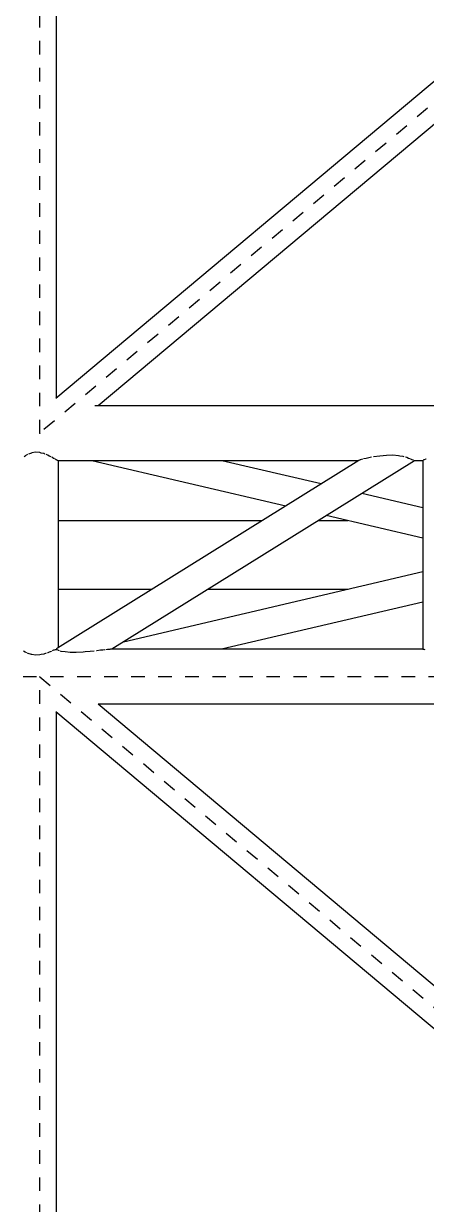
# Model space of a CAD drawing. Header units: millimetres. Extents: x 149919 to 150445, y 136651 to 136866.
# Drawn here: x 150242.66 to 150245.64, y 136786.58 to 136795.3 of the extents above; entities that cross this region are included whole.
import ezdxf

# ---------------------------------------------------------------- set-up
doc = ezdxf.new("R2010")
doc.units = ezdxf.units.MM
doc.header["$LTSCALE"] = 0.25
doc.linetypes.add('CENTER', pattern=[50.8, 31.75, -6.35, 6.35, -6.35])
doc.linetypes.add('XKITLINE00', pattern=[0])

# ---------------------------------------------------------------- blocks, each defined once
blk = doc.blocks.new('çatıı')
at = {"color": 8, "linetype": 'CENTER'}
for p, q in [((11840, 15650.27), (10096.38, 14190.28)), ((10096.38, 14190.27), (10096.38, 15650.27)), ((10454.1, 14010.27), (9008.64, 14010.27)), ((10096.38, 14010.27), (11840, 12550.27)), ((10096.38, 12550.27), (10096.38, 14010.27))]:
    blk.add_line(p, q, dxfattribs=at)
at = {"color": 8, "linetype": 'XKITLINE00'}
for p, q in [((10108.56, 15624.19), (10108.56, 14216.36)), ((10949.21, 14920.27), (10108.22, 14216.08)), ((10968.19, 14904.39), (10139.6, 14210.57)), ((10454.1, 14210.57), (10137.23, 14210.57)), ((10087.36, 14174.52), (10085.71, 14173.5)), ((10090.28, 14175.65), (10088.03, 14174.89)), ((10090.46, 14175.74), (10090.28, 14175.65)), ((10093.35, 14176.24), (10090.46, 14175.74)), ((10096.38, 14176.02), (10093.35, 14176.24)), ((10097.58, 14175.65), (10096.38, 14176.02)), ((10099.42, 14175.24), (10097.58, 14175.65)), ((10100.28, 14174.89), (10099.42, 14175.24)), ((10102.3, 14174.08), (10101.2, 14174.52)), ((10103.38, 14173.42), (10102.3, 14174.08)), ((10085.63, 14173.42), (10084.84, 14172.83)), ((10085.71, 14173.5), (10085.63, 14173.42)), ((10104.75, 14172.83), (10103.38, 14173.42)), ((10106.62, 14171.69), (10105.25, 14172.55)), ((10107.05, 14171.52), (10106.62, 14171.69)), ((10107.43, 14171.3), (10107.05, 14171.52)), ((10108.68, 14170.56), (10107.76, 14171.11)), ((10108.68, 14170.56), (10108.71, 14170.53)), ((10109.11, 14170.34), (10108.71, 14170.53)), ((10109.69, 14170.07), (10109.3, 14170.25)), ((10332.43, 14170.1), (10109.62, 14031.37)), ((10109.69, 14170.07), (10109.76, 14169.98)), ((10109.89, 14170), (10109.76, 14169.98)), ((10332.22, 14169.97), (10109.92, 14169.97)), ((10110.03, 14169.97), (10110.03, 14031.63)), ((10278.35, 14136.43), (10135.06, 14169.97)), ((10373.54, 14169.99), (10149.63, 14030.57)), ((10304.6, 14152.78), (10231.13, 14169.97)), ((10332.72, 14170.25), (10332.43, 14170.1)), ((10333.18, 14170.48), (10332.91, 14170.34)), ((10333.43, 14170.53), (10333.18, 14170.48)), ((10335.23, 14171.11), (10333.43, 14170.53)), ((10337.91, 14171.69), (10336.02, 14171.3)), ((10338.84, 14171.95), (10337.91, 14171.69)), ((10341.89, 14172.55), (10338.84, 14171.95)), ((10347.91, 14173.42), (10343.4, 14172.83)), ((10352.95, 14173.92), (10347.91, 14173.42)), ((10357.62, 14173.99), (10352.95, 14173.92)), ((10361.7, 14173.64), (10357.62, 14173.99)), ((10362.68, 14173.42), (10361.7, 14173.64)), ((10365.23, 14173.05), (10362.68, 14173.42)), ((10366.03, 14172.83), (10365.23, 14173.05)), ((10368.1, 14172.27), (10367.08, 14172.55)), ((10369.23, 14171.69), (10368.1, 14172.27)), ((10370.29, 14171.43), (10369.23, 14171.69)), ((10370.57, 14171.3), (10370.29, 14171.43)), ((10371.89, 14170.7), (10370.99, 14171.11)), ((10371.89, 14170.7), (10372.02, 14170.53)), ((10372.67, 14170.34), (10372.02, 14170.53)), ((10373.04, 14170.24), (10372.98, 14170.25)), ((10373.04, 14170.24), (10373.22, 14169.98)), ((10373.54, 14169.99), (10373.22, 14169.98)), ((10379.77, 14169.97), (10373.52, 14169.97)), ((10373.54, 14169.99), (10373.53, 14170)), ((10379.88, 14170.25), (10379.77, 14170.14)), ((10379.77, 14170.14), (10379.77, 14030.57)), ((10380.05, 14170.42), (10379.98, 14170.35)), ((10380.53, 14170.55), (10380.05, 14170.42)), ((10380.86, 14170.75), (10380.53, 14170.55)), ((10382.12, 14171.1), (10380.86, 14170.75)), ((10382.24, 14171.11), (10382.12, 14171.1)), ((10379.77, 14135.18), (10334.61, 14145.75)), ((10261.07, 14125.67), (10110.03, 14125.67)), ((10324.29, 14125.67), (10302.37, 14125.67)), ((10379.77, 14112.69), (10308.36, 14129.4)), ((10379.77, 14087.8), (10158.26, 14035.94)), ((10179.49, 14074.87), (10110.03, 14074.87)), ((10324.55, 14074.87), (10220.78, 14074.87)), ((10379.77, 14065.43), (10230.87, 14030.57)), ((10085.62, 14028.57), (10084.47, 14029.2)), ((10085.71, 14028.49), (10085.62, 14028.57)), ((10086.78, 14027.96), (10085.71, 14028.49)), ((10087.87, 14027.41), (10087.38, 14027.65)), ((10090.27, 14026.75), (10087.87, 14027.41)), ((10090.46, 14026.67), (10090.27, 14026.75)), ((10093.35, 14026.24), (10090.46, 14026.67)), ((10096.38, 14026.44), (10093.35, 14026.24)), ((10097.55, 14026.75), (10096.38, 14026.44)), ((10099.42, 14027.09), (10097.55, 14026.75)), ((10101.12, 14027.65), (10099.42, 14027.09)), ((10102.3, 14028.05), (10102.03, 14027.96)), ((10103.36, 14028.57), (10102.3, 14028.05)), ((10104.89, 14029.06), (10103.36, 14028.57)), ((10105.21, 14029.2), (10104.89, 14029.06)), ((10106.6, 14029.84), (10105.67, 14029.41)), ((10107.05, 14029.95), (10106.6, 14029.84)), ((10107.73, 14030.18), (10107.05, 14029.95)), ((10108.54, 14030.46), (10108.05, 14030.29)), ((10108.68, 14030.6), (10108.54, 14030.46)), ((10108.79, 14030.29), (10108.58, 14030.49)), ((10108.77, 14030.71), (10108.68, 14030.6)), ((10109.07, 14031.1), (10108.84, 14030.8)), ((10108.95, 14030.14), (10108.92, 14030.18)), ((10110.09, 14029.86), (10108.95, 14030.14)), ((10108.98, 14030.97), (10108.96, 14030.96)), ((10109.57, 14031.34), (10109.07, 14031.1)), ((10110.32, 14029.66), (10110.09, 14029.86)), ((10111.1, 14029.42), (10110.32, 14029.66)), ((10112.32, 14029.04), (10111.78, 14029.2)), ((10115.33, 14028.6), (10112.32, 14029.04)), ((10118.91, 14028.19), (10115.33, 14028.6)), ((10123.37, 14028.14), (10118.91, 14028.19)), ((10128.47, 14028.43), (10123.37, 14028.14)), ((10130.02, 14028.6), (10128.47, 14028.43)), ((10133.69, 14028.88), (10130.02, 14028.6)), ((10136.56, 14029.2), (10133.69, 14028.88)), ((10138.72, 14029.45), (10138.44, 14029.42)), ((10141.37, 14029.86), (10138.72, 14029.45)), ((10143.17, 14030.02), (10141.37, 14029.86)), ((10144.49, 14030.18), (10143.17, 14030.02)), ((10146.63, 14030.44), (10145.41, 14030.29)), ((10147.12, 14030.52), (10146.63, 14030.44)), ((10148.5, 14030.54), (10147.12, 14030.52)), ((10379.85, 14030.57), (10148.78, 14030.57)), ((10380.05, 14030.53), (10379.91, 14030.54)), ((10380.52, 14030.52), (10380.05, 14030.53)), ((10380.86, 14030.41), (10380.52, 14030.52)), ((10381.62, 14030.29), (10380.86, 14030.41)), ((11763.8, 12598.19), (10108.39, 13984.33)), ((10108.56, 13984.18), (10108.56, 12576.36)), ((11763.8, 12629.97), (10139.58, 13989.99)), ((10454.1, 13989.97), (10139.6, 13989.97))]:
    blk.add_line(p, q, dxfattribs=at)
for centre in [(10096.38, 14190.28), (10096.38, 14190.27), (10096.38, 14010.27), (10096.38, 14010.27)]:
    blk.add_circle(centre, 0.05, dxfattribs=at)

msp = doc.modelspace()

# ---------------------------------------------------------------- block references
at = {"xscale": 0.009999943142843078, "yscale": 0.009999943142843078, "zscale": 0.009999943142843078}
msp.add_blockref('çatıı', (150141.8141, 136650.3731), dxfattribs=at)

doc.saveas('drawing.dxf')
